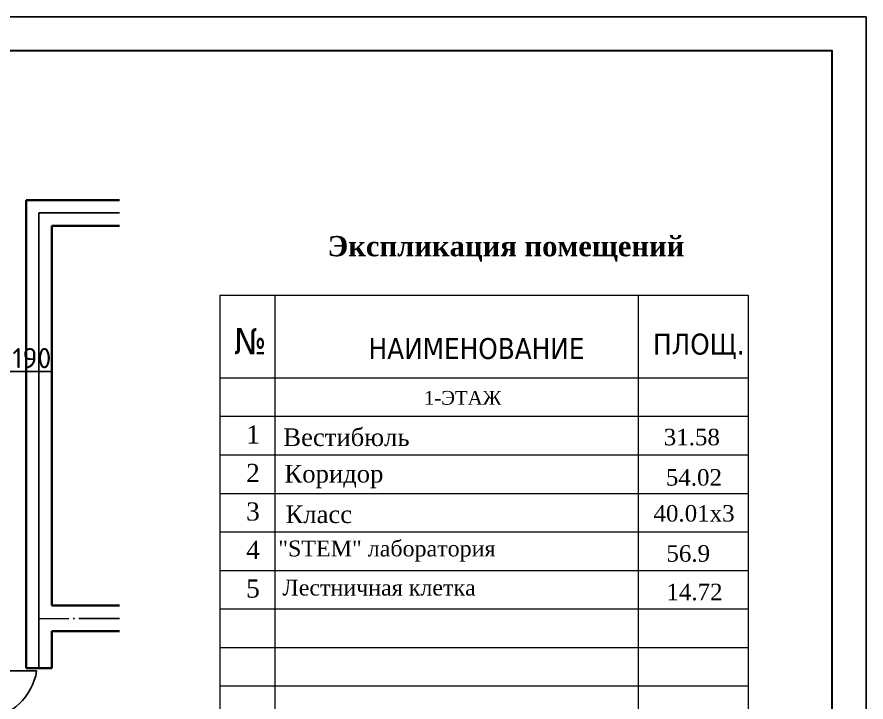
# Model space of a CAD drawing. Header units: millimetres. Extents: x 572274 to 2241483, y -888675 to -304135.
# Drawn here: x 680943 to 693501, y -452141 to -442000 of the extents above; entities that cross this region are included whole.
import ezdxf
from ezdxf.enums import TextEntityAlignment as Align

# ---------------------------------------------------------------- set-up
doc = ezdxf.new("R2010")
doc.units = ezdxf.units.MM
doc.linetypes.add('ACAD_ISO04W100', pattern=[30, 24, -3, 0, -3])
doc.layers.add('oc', color=10, linetype='ACAD_ISO04W100')
doc.layers.add('Оси', color=10, linetype='ACAD_ISO04W100')
doc.layers.add('стены', color=250, linetype='Continuous', lineweight=30)
doc.styles.get("Standard").update_dxf_attribs({"font": 'isocpeur.ttf'})
doc.styles.add('style1', font='isocpeui.ttf')
doc.styles.add('Tahoma', font='tahoma.ttf')
doc.dimstyles.new('ISO-25$0', dxfattribs={"dimtxt": 300, "dimasz": 200, "dimexe": 100, "dimexo": 300, "dimgap": 50, "dimtad": 1, "dimdec": 0, "dimtxsty": 'Standard', "dimblk": 'OBLIQUE', "dimcen": 250, "dimdle": 150, "dimadec": 0, "dimazin": 0, "dimtfac": 1, "dimtdec": 0, "dimtmove": 0, "dimatfit": 3, "dimldrblk": 'OBLIQUE', "dimfxl": 1.25, "dimarcsym": 0})

# ---------------------------------------------------------------- blocks, each defined once
blk = doc.blocks.new('_Oblique')
at = {"color": 0, "linetype": 'ByBlock', "lineweight": -2}
blk.add_line((-0.5, -0.5), (0.5, 0.5), dxfattribs=at)
blk = doc.blocks.new('*D251')
at = {"color": 0, "lineweight": -2, "transparency": 16777216}
for p, q in [((680318, -447250), (680658, -447250)), ((680468, -447250), (680468, -447350)), ((680658, -447250), (680658, -447350)), ((680658, -447250), (681468, -447250))]:
    blk.add_line(p, q, dxfattribs=at)
at = {"layer": 'Defpoints', "color": 0, "lineweight": 25, "transparency": 16777216}
for p in [(680468, -446980), (680658, -446980), (680658, -447250)]:
    blk.add_point(p, dxfattribs=at)
at = {"color": 0, "lineweight": -2, "transparency": 16777216, "xscale": 200, "yscale": 200, "zscale": 200, "rotation": 180}
blk.add_blockref('_Oblique', (680468, -447250), dxfattribs=at)
at = {"color": 0, "lineweight": -2, "transparency": 16777216, "xscale": 200, "yscale": 200, "zscale": 200}
blk.add_blockref('_Oblique', (680658, -447250), dxfattribs=at)
at = {"color": 0, "lineweight": 25, "transparency": 16777216, "insert": (681163, -447050), "char_height": 300, "attachment_point": 5}
blk.add_mtext('190', dxfattribs=at)

msp = doc.modelspace()

# ---------------------------------------------------------------- linework, layer by layer
at = {"color": 0, "linetype": 'ByBlock', "lineweight": 20}
for p, q in [((683941.716, -446118.896), (683941.716, -452473.885)), ((683941.716, -446118.896), (691758.401, -446118.896)), ((684756.458, -446118.896), (684756.458, -452473.885)), ((690128.916, -446118.896), (690128.916, -452473.885)), ((691758.401, -446118.896), (691758.401, -452473.885)), ((683941.716, -447341.01), (691758.401, -447341.01)), ((683941.716, -447911.329), (691758.401, -447911.329)), ((683941.716, -448481.649), (691758.401, -448481.649)), ((683941.716, -449051.968), (691758.401, -449051.968)), ((683941.716, -449622.288), (691758.401, -449622.288)), ((683941.716, -450192.607), (691758.401, -450192.607)), ((683941.716, -450762.926), (691758.401, -450762.926)), ((683941.716, -451333.246), (691758.401, -451333.246)), ((683941.716, -451903.565), (691758.401, -451903.565)), ((683941.716, -451903.565), (691758.401, -451903.565))]:
    msp.add_line(p, q, dxfattribs=at)
at = {"lineweight": 25, "ltscale": 100}
msp.add_lwpolyline([(651500.723, -471699.651), (693500.723, -471699.651), (693500.723, -441999.651), (651500.723, -441999.651)], close=True, dxfattribs=at)
at = {"color": 1, "lineweight": 30}
msp.add_lwpolyline([(653500.723, -471199.651), (693000.723, -471199.651), (693000.723, -442499.651), (653500.723, -442499.651)], close=True, dxfattribs=at)
at = {"layer": 'oc', "ltscale": 25}
msp.add_line((682457.983, -450905.743), (681275.716, -450907.265), dxfattribs=at)
at = {"layer": 'Оси', "ltscale": 50}
for p, q in [((681267.983, -444900.561), (681267.983, -451640.561)), ((681267.983, -444900.561), (682457.983, -444900.561)), ((681267.983, -451640.561), (681267.983, -444900.561))]:
    msp.add_line(p, q, dxfattribs=at)
at = {"layer": 'стены', "color": 0, "linetype": 'ByBlock', "lineweight": 35, "ltscale": 3}
for p, q in [((681077.983, -444710.561), (682457.983, -444710.561)), ((681077.983, -451640.561), (681077.983, -444710.561)), ((681457.983, -445090.561), (682457.983, -445090.561)), ((681457.983, -450710.561), (681457.983, -445090.561)), ((681457.983, -450710.561), (682457.983, -450710.561)), ((681457.983, -451640.561), (681457.983, -451090.561)), ((681457.983, -451090.561), (682457.983, -451090.561)), ((681457.983, -451640.561), (681077.983, -451640.561))]:
    msp.add_line(p, q, dxfattribs=at)
at = {"layer": 'стены', "color": 5, "linetype": 'ByBlock', "lineweight": -2, "ltscale": 3}
msp.add_line((680483.921, -451681.693), (681233.921, -451681.693), dxfattribs=at)
msp.add_arc((680386.628, -451543.78), 858.444, 276.5077257, 350.7551127, dxfattribs=at)

# ---------------------------------------------------------------- texts
at = {"color": 0, "linetype": 'ByBlock', "lineweight": 18, "attachment_point": 5}
for s, insert, char_height in [('{\\fTimes New Roman|b1|i0|c204|p18;Экспликация помещений}', (688174.58, -445432.097), 300), ('{\\fTimes New Roman|b0|i0|c204|p18;1-ЭТАЖ}', (687534.58, -447639.529), 203.68553), ('{\\fTimes New Roman|b0|i0|c204|p18;Вестибюль}', (685816.02, -448222.744), 260.99826), ('{\\fTimes New Roman|b0|i0|c204|p18;Коридор}', (685631.008, -448803.2), 260.99826), ('{\\fTimes New Roman|b0|i0|c204|p18;Класс}', (685406.753, -449363.406), 260.99826), ('{\\fTimes New Roman|b0|i0|c204|p18;"\\fTimes New Roman|b0|i0|c0|p18;STEM\\fTimes New Roman|b0|i0|c204|p18;"\\fTimes New Roman|b0|i0|c0|p18; \\fTimes New Roman|b0|i0|c204|p18;лаборатория}', (686413.944, -449906.05), 234.783067), ('{\\fTimes New Roman|b0|i0|c204|p18;Лестничная клетка}', (686299.617, -450449.35), 234.78307)]:
    msp.add_mtext(s, dxfattribs=dict(at, insert=insert, char_height=char_height))
at = {"color": 0, "linetype": 'ByBlock', "lineweight": 30, "char_height": 269.09532, "width": 55870.81574, "attachment_point": 1}
for s, insert in [('{\\fTimes New Roman|b0|i0|c238|p18;1}', (684331.696, -448044.958)), ('{\\fTimes New Roman|b0|i0|c238|p18;2}', (684331.696, -448615.277)), ('{\\fTimes New Roman|b0|i0|c238|p18;3}', (684331.696, -449185.597)), ('{\\fTimes New Roman|b0|i0|c238|p18;4}', (684331.696, -449755.916)), ('{\\fTimes New Roman|b0|i0|c238|p18;5}', (684331.696, -450326.236))]:
    msp.add_mtext(s, dxfattribs=dict(at, insert=insert))
at = {"color": 0, "style": 'Tahoma', "flags": 8}
for tag, height, p in [('№', 388.021, (684392.237, -446798.681)), ('НАИМЕНОВАНИЕ', 310.417, (687740.115, -446908.317)), ('ПЛОЩ.', 310.417, (691027.7, -446842.087))]:
    msp.add_attdef(tag, text='1', height=height, dxfattribs=at).set_placement(p, align=Align.MIDDLE_CENTER)
at = {"layer": 'стены', "color": 0, "linetype": 'ByBlock', "lineweight": -2, "ltscale": 3, "char_height": 244.42263, "attachment_point": 1, "style": 'style1'}
for s, insert, width in [('{\\fPalatino Linotype|b0|i0|c0|p18;31.58}', (690508.769, -448096.209), 1115.38254), ('{\\fPalatino Linotype|b0|i0|c0|p18;54.02}', (690539.936, -448693.028), 1115.38254), ('{\\fPalatino Linotype|b0|i0|c0|p18;40.01x\\fPalatino Linotype|b0|i0|c204|p18;3}', (690357.215, -449225.193), 1689.31552), ('{\\fPalatino Linotype|b0|i0|c204|p18;56.9}', (690548.123, -449819.204), 1115.38254), ('{\\fPalatino Linotype|b0|i0|c0|p18;14.72}', (690548.123, -450389.524), 1115.38254)]:
    msp.add_mtext(s, dxfattribs=dict(at, insert=insert, width=width))

# ---------------------------------------------------------------- dimensions: what is measured, and where the dimension line sits
at = {"lineweight": 25}
dim = msp.add_linear_dim(base=(680657.983, -447249.936), p1=(680467.983, -446979.936), p2=(680657.983, -446979.936), dimstyle='ISO-25$0', override={"dimfxl": 2.5, "dimfxlon": 1, "dimarcsym": 1}, dxfattribs=at)
dim.commit()
dim.dimension.update_dxf_attribs({"geometry": '*D251', "text_midpoint": (681162.983, -447049.936)})

doc.saveas('drawing.dxf')
